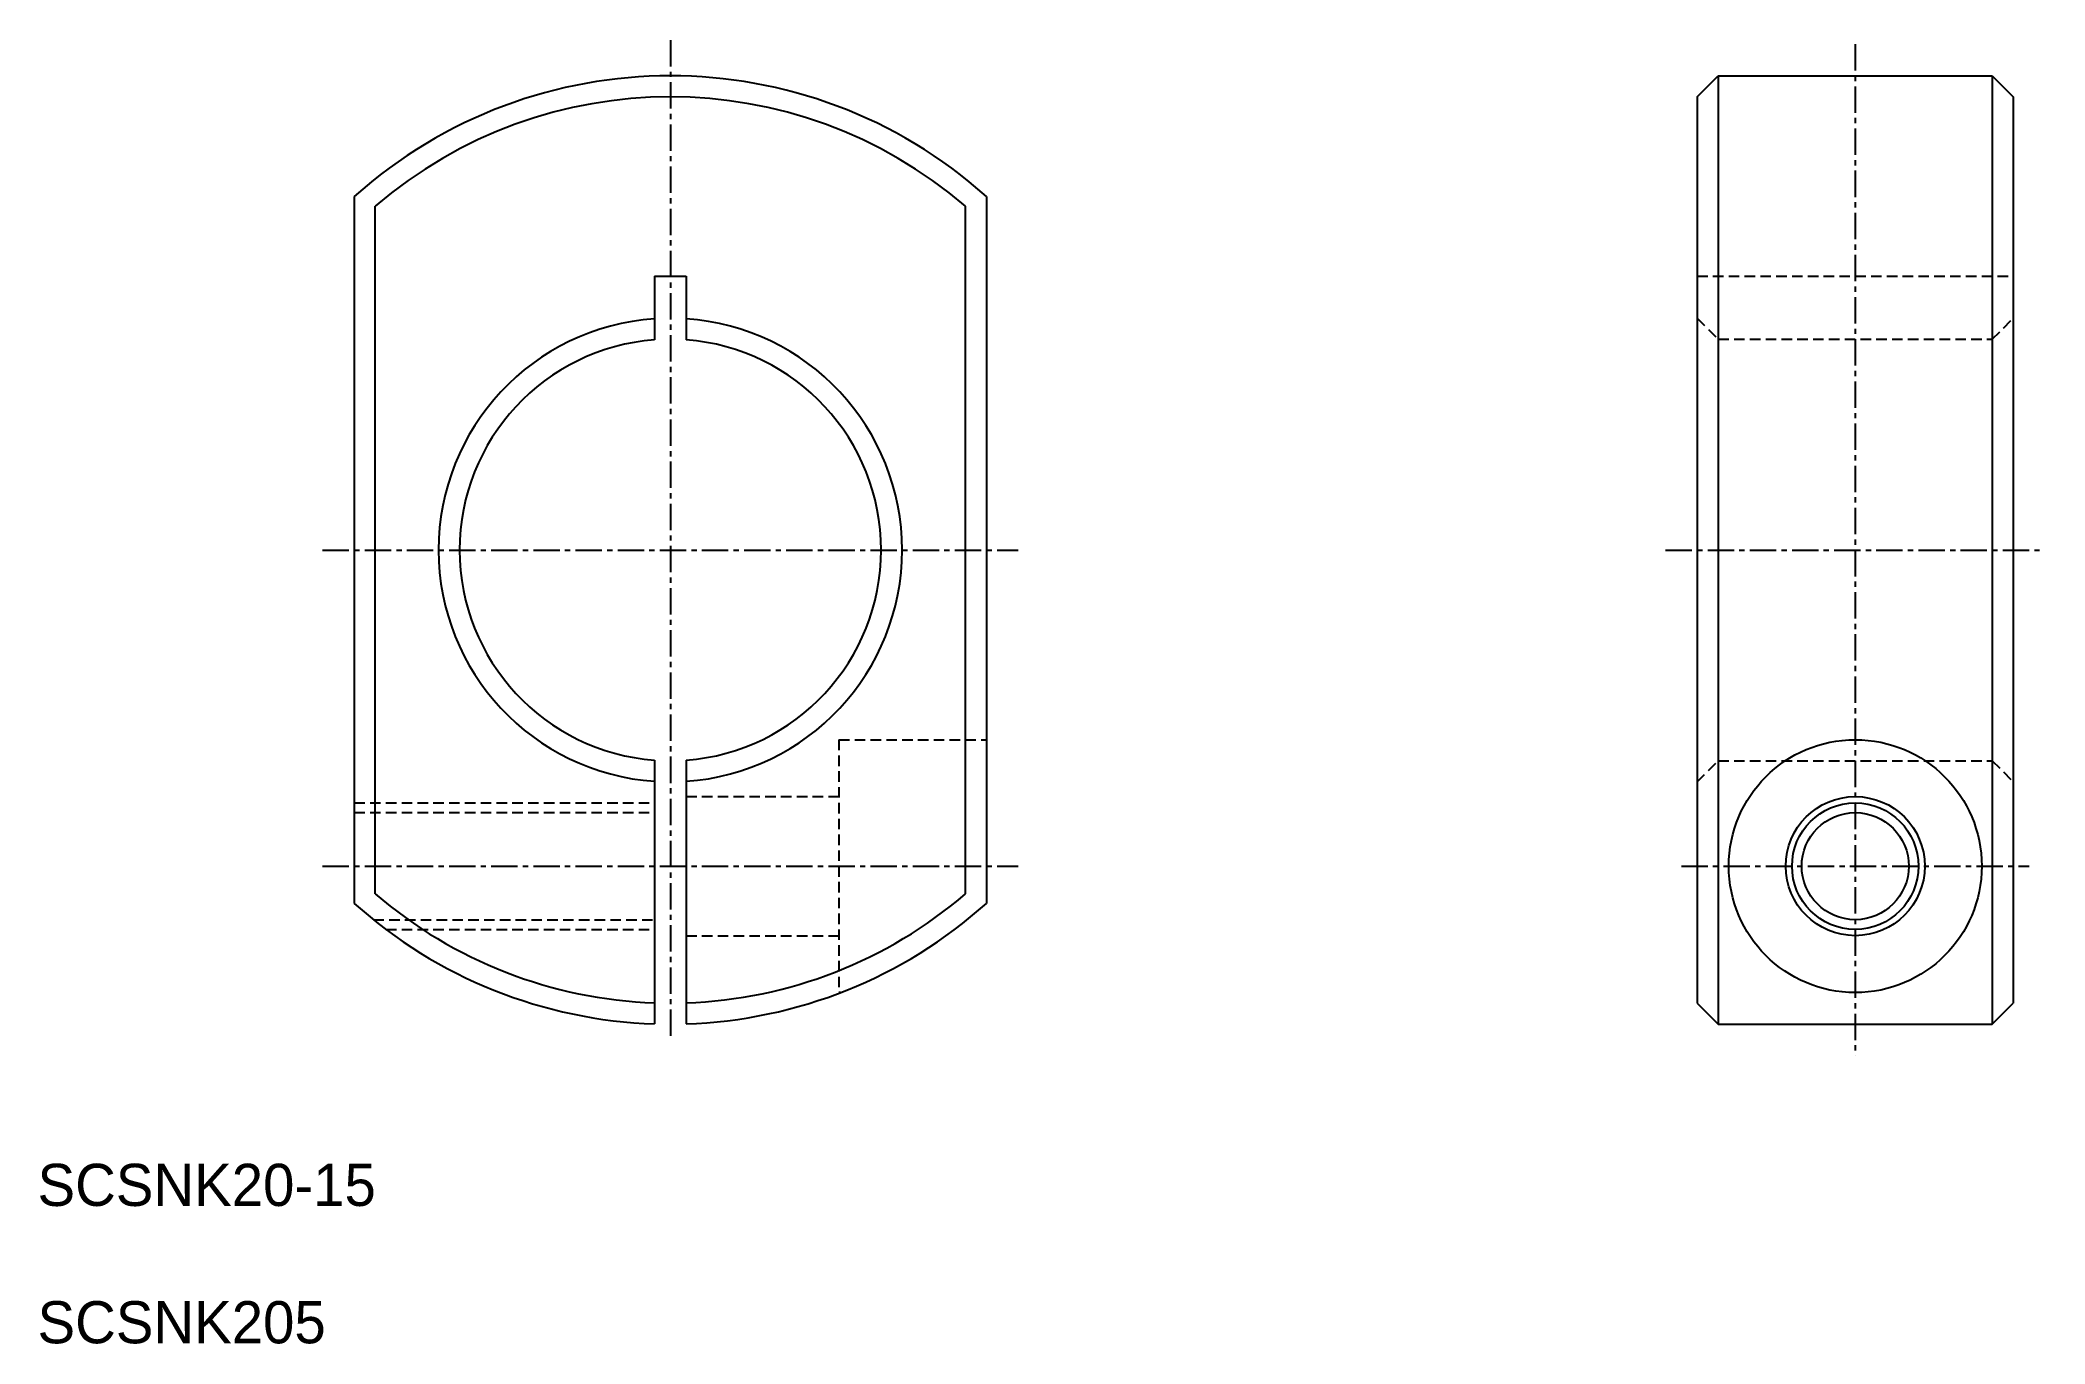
# Model space of a CAD drawing. Extents: x 58.1 to 153.2, y 77.7 to 139.6.
import ezdxf

# ---------------------------------------------------------------- set-up
doc = ezdxf.new("R2010")
doc.units = 0
doc.linetypes.add('CENTER', pattern=[2, 1.25, -0.25, 0.25, -0.25])
doc.linetypes.add('DASHED', pattern=[0.75, 0.5, -0.25])
doc.layers.get('0').update_dxf_attribs({"linetype": 'CONTINUOUS'})
doc.layers.add('CENTER', color=1, linetype='CENTER')

msp = doc.modelspace()

# ---------------------------------------------------------------- linework, layer by layer
at = {"color": 7, "linetype": 'CONTINUOUS'}
for p, q in [((136.689, 136.907), (137.689, 137.907)), ((137.689, 137.907), (150.689, 137.907)), ((137.689, 137.907), (137.689, 92.907)), ((150.689, 137.907), (150.689, 92.907)), ((150.689, 137.907), (151.689, 136.907)), ((136.689, 136.907), (136.689, 93.907)), ((151.689, 136.907), (151.689, 93.907)), ((72.964, 132.177), (72.964, 98.636)), ((73.964, 99.09), (73.964, 131.724)), ((101.964, 99.09), (101.964, 131.724)), ((102.964, 132.177), (102.964, 98.636)), ((87.214, 128.407), (88.714, 128.407)), ((87.214, 128.407), (87.214, 125.379)), ((88.714, 128.407), (88.714, 125.379)), ((87.214, 105.435), (87.214, 92.919)), ((88.714, 105.435), (88.714, 92.919)), ((136.689, 93.907), (137.689, 92.907)), ((150.689, 92.907), (151.689, 93.907)), ((137.689, 92.907), (150.689, 92.907))]:
    msp.add_line(p, q, dxfattribs=at)
at = {"color": 3, "linetype": 'DASHED'}
for p, q in [((136.689, 128.407), (151.689, 128.407)), ((136.689, 126.407), (137.689, 125.407)), ((150.689, 125.407), (151.689, 126.407)), ((137.689, 125.407), (150.689, 125.407)), ((137.689, 125.407), (137.689, 105.407)), ((150.689, 125.407), (150.689, 105.407)), ((95.964, 106.407), (95.964, 94.407)), ((95.964, 106.407), (102.964, 106.407)), ((136.689, 104.407), (137.689, 105.407)), ((137.689, 105.407), (150.689, 105.407)), ((150.689, 105.407), (151.689, 104.407)), ((88.714, 103.707), (95.964, 103.707)), ((72.964, 103.407), (87.214, 103.407)), ((72.964, 102.947), (87.214, 102.947)), ((73.871, 97.867), (87.214, 97.867)), ((74.464, 97.407), (87.214, 97.407)), ((88.714, 97.107), (95.964, 97.107)), ((96.042, 94.407), (95.964, 94.407))]:
    msp.add_line(p, q, dxfattribs=at)
at = {"color": 7, "linetype": 'CONTINUOUS'}
for radius in [6, 3.3, 2.54]:
    msp.add_circle((144.189, 100.407), radius, dxfattribs=at)
at = {"color": 3, "linetype": 'CONTINUOUS'}
msp.add_circle((144.189, 100.407), 3, dxfattribs=at)
at = {"color": 7, "linetype": 'CONTINUOUS'}
for radius, start, end in [(22.5, 48.18969, 131.81031), (21.5, 49.37067, 130.62933), (11, 93.90956, 266.09044), (11, 273.90956, 86.09044), (10, 94.30122, 265.69878), (10, 274.30122, 85.69878), (21.5, 229.37067, 268.0009), (21.5, 271.9991, 310.62933), (22.5, 228.18969, 268.08979), (22.5, 271.91021, 311.81031)]:
    msp.add_arc((87.964, 115.407), radius, start, end, dxfattribs=at)
at = {"layer": 'CENTER', "color": 1, "linetype": 'CENTER'}
for p, q in [((87.964, 139.602), (87.964, 92.202)), ((144.189, 139.407), (144.189, 91.407)), ((71.464, 115.407), (104.464, 115.407)), ((135.189, 115.407), (153.189, 115.407)), ((71.464, 100.407), (104.464, 100.407)), ((135.939, 100.407), (152.439, 100.407))]:
    msp.add_line(p, q, dxfattribs=at)

# ---------------------------------------------------------------- texts
at = {"color": 7, "linetype": 'CONTINUOUS'}
for s, p in [('SCSNK20-15', (57.935, 84.284)), ('SCSNK205', (57.935, 77.766))]:
    msp.add_text(s, height=2, dxfattribs=at).set_placement(p)

doc.saveas('drawing.dxf')
